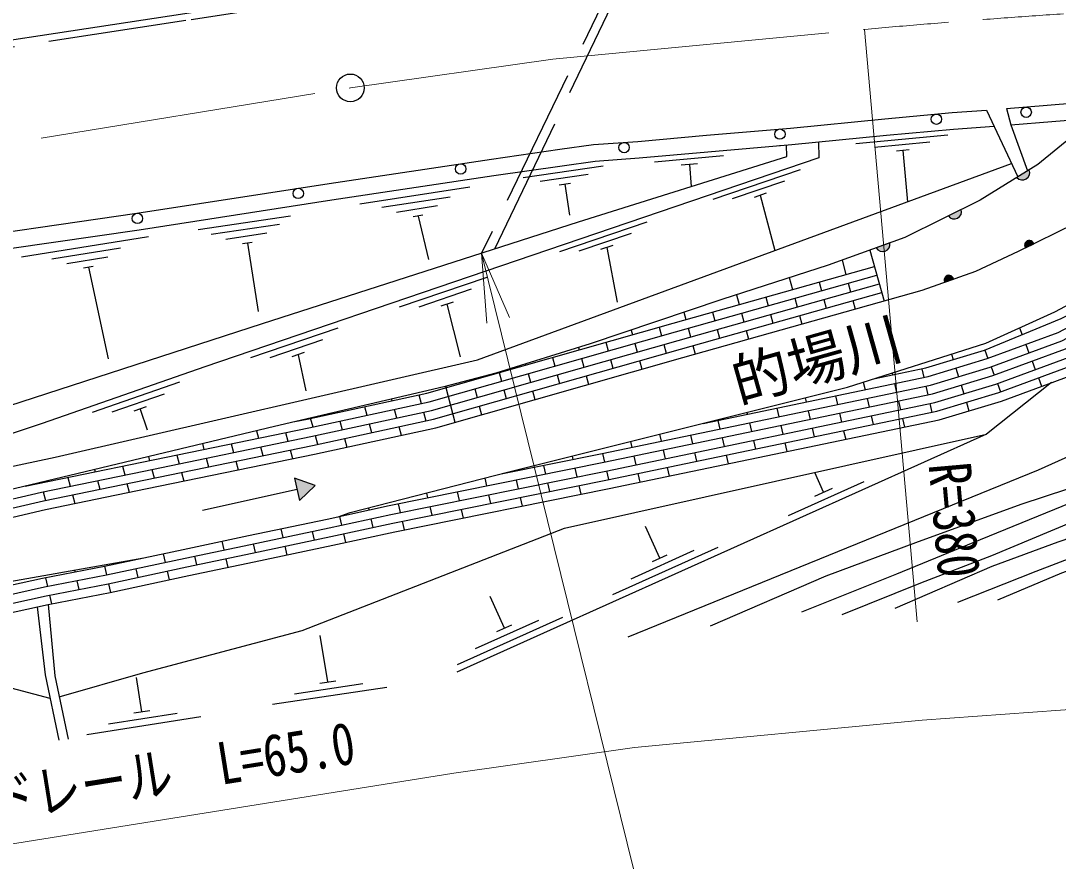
# Model space of a CAD drawing. Units: millimetres at full size, sheet at 1:1000; details may follow other scales. Extents: x 40000 to 680000, y 20000 to 380000.
# Drawn here: x 459532 to 504442, y 259185 to 295566 of the extents above; entities that cross this region are included whole.
import ezdxf
from ezdxf.enums import TextEntityAlignment as Align

# ---------------------------------------------------------------- set-up
doc = ezdxf.new("R2010")
doc.units = ezdxf.units.MM
doc.header["$LTSCALE"] = 1000
doc.linetypes.add('CHAIN', pattern=[18.5, 12, -1.5, 3.5, -1.5])
doc.linetypes.add('DASHED', pattern=[7.5, 6, -1.5])
for name, color, linetype, lineweight in [('M-BGD', 7, 'Continuous', 25), ('M-BMK', 2, 'CHAIN', 13), ('M-BMK-SRVR', 3, 'Continuous', 25), ('M-STR-HTXT', 7, 'Continuous', 13), ('M-STR-STR1', 1, 'Continuous', 25)]:
    doc.layers.add(name, color=color, linetype=linetype, lineweight=lineweight)
doc.layers.add('M-BMK-HTXT', color=7, linetype='Continuous')
doc.styles.add('ＭＳ ゴシック', font='')
doc.styles.get('ＭＳ ゴシック').set_extended_font_data('MS Gothic')

# ---------------------------------------------------------------- blocks, each defined once
blk = doc.blocks.new('open_arrow')
at = {"color": 0, "linetype": 'Continuous', "lineweight": -2}
blk.add_lwpolyline([(7.5, 1.25), (0, 0), (7.5, -1.25)], dxfattribs=at)

msp = doc.modelspace()

# ---------------------------------------------------------------- hatches: boundary and pattern name
at = {"layer": 'M-BGD'}
for points in [[(502655, 288783), (503187, 289111, -0.84072)], [(499684, 287119), (500245, 287397, -0.84072)], [(496566, 285741), (497155, 285952, -0.84072)], [(503021, 285737, -0.4608), (503097, 286036, -0.4608), (503381, 285915)], [(499528, 284247, -0.4608), (499638, 284536, -0.4608), (499907, 284383)], [(471604, 274793), (472275, 275456), (471386, 275769)]]:
    msp.add_hatch(color=256, dxfattribs=at).paths.add_polyline_path(points)

# ---------------------------------------------------------------- linework, layer by layer
at = {"layer": 'M-BGD', "linetype": 'DASHED'}
for p, q in [((489747, 306687), (479483, 285513)), ((480049, 285696), (490146, 306696))]:
    msp.add_line(p, q, dxfattribs=at)
at = {"layer": 'M-BGD'}
for p, q in [((501336, 291703), (502690, 288804)), ((502382, 291058), (503115, 289066)), ((499656, 290621), (495674, 290237)), ((492410, 290164), (492409, 290177)), ((498883, 290305), (496494, 290075)), ((489947, 289714), (486959, 289445)), ((497990, 289978), (497433, 289924)), ((497711, 289951), (497921, 287732)), ((484742, 289274), (481277, 288774)), ((488823, 289372), (488126, 289309)), ((488474, 289340), (488559, 288398)), ((484087, 288907), (482009, 288607)), ((493276, 289112), (489490, 287822)), ((503187, 289111), (502655, 288783)), ((474213, 287636), (478975, 288372)), ((483329, 288525), (482844, 288455)), ((483087, 288490), (483279, 287154)), ((492596, 288627), (490324, 287853)), ((478123, 287937), (475158, 287478)), ((491802, 288103), (491272, 287922)), ((491537, 288013), (492169, 285618)), ((477575, 287548), (475797, 287273)), ((467207, 286530), (471212, 287126)), ((476939, 287147), (476524, 287082)), ((476732, 287114), (477176, 285235)), ((500245, 287397), (499684, 287119)), ((470737, 286752), (467770, 286311)), ((486637, 286850), (482851, 285559)), ((459572, 285347), (465063, 286224)), ((470188, 286367), (468407, 286102)), ((485957, 286364), (483685, 285590)), ((463846, 285726), (460884, 285253)), ((469550, 285969), (469134, 285907)), ((469342, 285938), (469803, 282976)), ((485164, 285840), (484634, 285660)), ((484899, 285750), (485347, 283382)), ((496288, 285642), (496909, 283435)), ((497155, 285952), (496566, 285741)), ((503021, 285737), (503381, 285915)), ((463301, 285335), (461523, 285051)), ((495081, 285209), (495251, 284577)), ((462667, 284930), (462252, 284864)), ((462459, 284897), (463317, 280932)), ((479701, 284455), (475914, 283167)), ((492800, 284449), (492940, 283927)), ((499528, 284247), (499907, 284383)), ((479031, 283941), (476758, 283169)), ((494095, 284252), (494195, 283878)), ((495351, 284203), (495451, 283829)), ((478246, 283390), (477716, 283210)), ((490514, 283708), (490629, 283278)), ((491785, 283602), (491885, 283229)), ((493040, 283553), (493140, 283180)), ((494296, 283504), (494396, 283131)), ((495551, 283455), (495651, 283082)), ((477981, 283300), (478548, 281021)), ((488233, 282947), (488319, 282628)), ((489474, 282953), (489574, 282579)), ((490730, 282904), (490830, 282530)), ((491985, 282855), (492085, 282481)), ((493241, 282806), (493341, 282432)), ((473258, 282265), (469471, 280977)), ((485955, 282178), (486009, 281974)), ((487164, 282302), (487264, 281928)), ((488419, 282254), (488519, 281880)), ((489674, 282205), (489775, 281831)), ((490930, 282156), (491030, 281782)), ((502760, 282275), (502873, 281975)), ((472587, 281752), (470315, 280979)), ((484855, 281647), (484955, 281273)), ((486109, 281600), (486210, 281227)), ((471803, 281200), (471273, 281020)), ((483673, 281421), (483700, 281320)), ((487364, 281554), (487464, 281180)), ((488619, 281506), (488720, 281133)), ((499822, 281139), (499896, 280897)), ((501257, 281312), (501395, 280949)), ((503033, 281554), (503170, 281192)), ((471538, 281110), (471868, 279554)), ((481380, 280707), (481391, 280665)), ((482545, 280992), (482646, 280618)), ((483800, 280946), (483900, 280572)), ((485055, 280899), (485155, 280525)), ((486310, 280853), (486410, 280479)), ((503308, 280831), (503445, 280469)), ((480236, 280337), (480336, 279964)), ((481491, 280291), (481591, 279917)), ((482746, 280245), (482846, 279871)), ((497246, 280314), (497264, 280236)), ((498537, 280500), (498624, 280123)), ((500010, 280527), (500123, 280157)), ((501532, 280587), (501669, 280226)), ((466406, 279926), (462629, 278610)), ((479073, 280043), (479082, 280010)), ((484001, 280198), (484101, 279824)), ((496003, 279917), (496078, 279594)), ((497351, 279859), (497438, 279481)), ((500236, 279787), (500349, 279417)), ((501806, 279864), (501944, 279502)), ((503582, 280107), (503719, 279745)), ((465740, 279408), (463473, 278618)), ((476767, 279377), (476867, 279003)), ((477911, 279743), (478328, 278187)), ((479182, 279636), (479282, 279262)), ((480437, 279590), (480537, 279216)), ((481691, 279543), (481792, 279169)), ((498711, 279746), (498798, 279369)), ((475573, 279194), (475593, 279122)), ((479382, 278889), (479482, 278515)), ((493491, 279241), (493532, 279064)), ((494805, 279329), (494892, 278952)), ((496165, 279217), (496252, 278839)), ((497525, 279104), (497612, 278727)), ((498885, 278992), (498972, 278615)), ((500463, 279046), (500576, 278676)), ((464960, 278850), (464431, 278666)), ((464695, 278758), (465010, 277856)), ((473235, 278646), (473245, 278611)), ((474419, 278866), (474519, 278492)), ((475693, 278747), (475793, 278373)), ((476967, 278628), (477068, 278254)), ((490968, 278611), (490986, 278535)), ((492259, 278800), (492346, 278422)), ((493619, 278687), (493706, 278310)), ((494979, 278575), (495066, 278198)), ((496339, 278462), (496426, 278085)), ((472066, 278372), (472171, 277982)), ((473345, 278237), (473445, 277863)), ((474619, 278118), (474720, 277744)), ((475894, 277999), (475994, 277625)), ((489713, 278270), (489800, 277893)), ((491073, 278158), (491160, 277781)), ((492433, 278045), (492520, 277668)), ((497699, 278350), (497786, 277973)), ((469730, 277820), (469817, 277494)), ((470994, 277737), (471095, 277363)), ((472271, 277607), (472372, 277233)), ((487184, 277665), (487254, 277363)), ((488527, 277628), (488614, 277251)), ((493793, 277933), (493880, 277556)), ((495153, 277820), (495240, 277443)), ((467395, 277261), (467462, 277009)), ((468640, 277252), (468740, 276877)), ((469917, 277120), (470018, 276745)), ((473546, 277488), (473646, 277114)), ((485922, 277350), (485980, 277099)), ((489887, 277516), (489974, 277139)), ((491247, 277403), (491334, 277026)), ((492607, 277291), (492694, 276914)), ((465060, 276702), (465108, 276523)), ((466285, 276766), (466385, 276392)), ((471195, 276988), (471295, 276614)), ((483400, 276720), (483433, 276577)), ((484707, 276834), (484794, 276457)), ((486068, 276722), (486155, 276344)), ((487341, 276986), (487428, 276609)), ((488701, 276874), (488788, 276497)), ((490061, 276761), (490148, 276384)), ((463930, 276282), (464031, 275906)), ((467563, 276634), (467663, 276260)), ((468840, 276503), (468941, 276128)), ((482158, 276319), (482245, 275942)), ((483520, 276199), (483607, 275822)), ((487515, 276232), (487602, 275855)), ((461574, 275802), (461676, 275420)), ((462725, 276143), (462752, 276042)), ((465208, 276149), (465309, 275775)), ((466486, 276017), (466586, 275643)), ((471386, 275769), (471604, 274793)), ((472275, 275456), (471386, 275769)), ((479617, 275768), (479695, 275428)), ((480877, 276089), (480883, 276062)), ((484882, 276080), (484969, 275702)), ((486242, 275967), (486329, 275590)), ((494282, 275160), (493898, 276015)), ((460390, 275584), (460396, 275562)), ((462854, 275663), (462954, 275289)), ((464131, 275532), (464232, 275157)), ((472275, 275456), (471604, 274793)), ((480970, 275685), (481057, 275308)), ((482332, 275565), (482419, 275188)), ((483694, 275445), (483781, 275068)), ((492764, 274149), (496047, 275625)), ((493899, 274988), (494665, 275333)), ((460499, 275177), (460600, 274803)), ((461777, 275046), (461877, 274671)), ((471495, 275281), (467396, 274366)), ((477097, 275122), (477146, 274913)), ((478420, 275170), (478508, 274793)), ((479782, 275050), (479869, 274673)), ((481144, 274930), (481231, 274553)), ((474578, 274476), (474599, 274386)), ((475871, 274656), (475958, 274279)), ((477233, 274536), (477320, 274159)), ((478595, 274416), (478682, 274039)), ((473328, 274111), (473415, 273734)), ((474686, 274009), (474773, 273632)), ((470784, 273572), (470871, 273194)), ((476045, 273901), (476132, 273524)), ((487195, 272303), (486580, 273671)), ((472144, 273463), (472231, 273086)), ((473502, 273357), (473589, 272980)), ((468240, 273036), (468327, 272659)), ((469599, 272926), (469686, 272549)), ((470959, 272817), (471046, 272440)), ((485161, 270731), (489721, 272781)), ((485950, 271414), (488686, 272644)), ((464421, 272241), (464424, 272225)), ((465696, 272497), (465783, 272120)), ((467054, 272391), (467142, 272014)), ((468414, 272281), (468501, 271904)), ((486875, 272159), (487514, 272446)), ((461857, 271787), (461876, 271706)), ((463153, 271954), (463240, 271576)), ((464511, 271848), (464598, 271471)), ((465870, 271743), (465957, 271366)), ((460599, 271457), (460686, 271080)), ((461963, 271328), (462050, 270951)), ((463327, 271199), (463414, 270822)), ((460773, 270703), (460860, 270326)), ((480465, 269277), (479849, 270644)), ((478432, 267703), (482991, 269756)), ((479220, 268387), (481956, 269619)), ((480146, 269133), (480784, 269420)), ((472818, 266948), (472495, 268954)), ((464769, 265657), (464537, 267139)), ((471379, 266429), (474346, 266874)), ((472472, 266897), (473164, 267000)), ((470435, 265984), (475379, 266726)), ((462392, 264677), (467332, 265451)), ((463334, 265128), (466297, 265592)), ((464423, 265603), (465115, 265711))]:
    msp.add_line(p, q, dxfattribs=at)
for points in [[(524781, 306129), (523328, 307901), (511978, 302297), (505467, 307339), (485538, 306893), (482437, 305280), (472788, 296827), (466629, 295872), (452963, 293787), (438780, 291422)], [(441379, 283600), (447994, 284800), (455214, 285884), (464552, 287231), (472885, 288526), (479906, 289577), (482870, 290004), (484326, 290209), (486243, 290344), (489210, 290612), (492850, 290924), (496937, 291326), (499851, 291595), (501336, 291703)], [(473267, 274098), (473794, 274276), (480659, 276035), (495323, 279699), (501308, 281615), (504291, 282972), (507811, 284849), (510648, 286706), (512075, 287918), (514149, 289990), (515677, 291668)], [(505132, 290632), (503563, 289342), (501059, 287800), (497795, 286182), (494481, 284993), (489877, 283502), (484185, 281580), (480101, 280309), (477850, 279727), (470513, 278008), (457901, 274988), (454613, 274761), (451627, 274736), (450008, 274913), (448794, 275140), (447807, 275418), (446669, 275924), (444847, 276961), (443532, 277820), (442115, 279034), (440977, 280298), (439762, 281840), (439208, 282620)], [(441613, 283068), (448103, 284088), (455319, 285172), (464658, 286519), (472994, 287815), (480011, 288864), (482971, 289291), (484401, 289492), (486301, 289626), (489273, 289894), (492916, 290207), (497005, 290609), (499910, 290877), (501662, 291005)], [(485826, 268902), (503590, 276131), (521842, 284334), (534073, 289858), (537671, 290869), (546778, 290719), (561143, 286787), (572743, 283303)], [(440725, 282903), (442193, 281126), (443585, 279859), (444760, 278932), (445873, 278252), (447203, 277572), (448625, 277139), (449351, 276931), (450304, 276812), (450933, 276869), (453586, 277359), (455087, 277779), (459015, 278893), (470003, 282455), (483678, 286866), (492687, 289694), (492679, 290187)], [(494069, 290320), (494076, 289639), (480303, 284944), (467496, 280592), (460454, 278138), (452587, 275524), (453090, 275343), (454780, 275343), (461018, 276670), (479307, 280893), (502419, 289384)], [(496511, 280079), (498714, 280537), (501246, 281307), (504570, 282672), (507622, 284194), (514001, 287971)], [(489071, 278137), (498810, 280162), (501370, 280940), (504435, 282072), (507811, 283856), (513540, 287248)], [(437752, 282348), (439300, 280426), (440515, 279060), (441754, 277897), (443044, 276785), (444208, 276001), (445347, 275293), (446156, 274888), (447573, 274383), (449217, 273902), (450760, 273574), (452127, 273498), (453822, 273472), (456048, 273599), (458198, 273852), (460602, 274408), (465011, 275318), (472246, 276810), (477493, 277951), (488194, 280985), (498554, 283898), (500881, 284732), (502728, 285592), (505182, 286805)], [(480331, 275951), (484697, 276832), (498906, 279787), (501493, 280573), (504593, 281718), (508000, 283519), (513080, 286526)], [(449703, 270571), (450625, 270422), (451988, 270264), (453771, 270137), (454894, 270189), (456358, 270523), (458150, 270926), (460481, 271435), (463163, 271956), (466564, 272683), (469394, 273279), (472795, 273996), (475480, 274577), (484775, 276453), (499001, 279411), (501616, 280206), (504751, 281363), (508189, 283181), (512648, 285821)], [(471400, 278216), (471926, 278324), (477117, 279453), (487773, 282474), (496490, 284925)], [(493349, 269983), (497456, 271630), (501077, 273115), (504995, 274709), (510751, 276842), (518992, 279597), (524599, 281469), (529760, 283143), (532975, 284115), (534894, 284574), (537326, 284952), (539460, 285087), (541109, 285087), (542872, 284925), (544386, 284682), (546953, 284007), (550790, 282765), (557663, 280253), (563257, 277849), (567931, 275905), (569931, 275176), (571425, 274820), (572105, 274769)], [(459720, 275424), (464777, 276455), (472006, 277946), (477211, 279077), (487878, 282102), (496595, 284553)], [(438616, 282509), (439891, 280926), (441070, 279601), (442272, 278473), (443515, 277401), (444629, 276651), (445725, 275969), (446460, 275602), (447812, 275119), (449407, 274653), (450863, 274343), (452154, 274271), (453805, 274247), (455981, 274370), (458065, 274615), (460436, 275164), (464855, 276076), (472086, 277567), (477305, 278702), (487983, 281730), (496699, 284180)], [(438184, 282429), (439596, 280676), (440792, 279330), (442013, 278185), (443280, 277093), (444419, 276326), (445536, 275631), (446308, 275245), (447692, 274751), (449312, 274278), (450812, 273958), (452140, 273885), (453813, 273860), (456014, 273985), (458132, 274234), (460519, 274786), (464933, 275697), (472166, 277188), (477399, 278326), (488089, 281357), (496804, 283808)], [(434075, 281663), (435124, 280052), (436317, 278488), (437334, 277159), (438567, 275810), (440210, 274402), (441188, 273679), (442146, 273034), (443065, 272467), (444024, 272037), (445080, 271626), (446879, 271059), (449121, 270616), (450862, 270479), (452472, 270495), (453180, 270527), (453776, 270525), (454619, 270626), (455837, 270785), (457571, 271027), (464864, 272319)], [(501827, 270495), (504597, 271672), (507557, 272722), (512492, 274281), (518127, 275904), (523921, 277527), (531435, 279595), (533453, 280241), (535554, 280782), (537210, 281069), (539470, 281196), (541349, 281101), (542813, 280846), (544914, 280337), (548098, 279351), (551854, 278141), (554828, 276995), (558776, 275404), (562660, 273845), (566798, 272318), (569696, 271268), (570778, 271045), (571814, 270887)], [(441497, 273120), (442807, 272370), (444331, 271693), (445877, 271132), (446986, 270767), (447918, 270517), (449219, 270257), (450572, 270039), (451952, 269879), (453766, 269749), (454947, 269804), (456444, 270146), (458234, 270548), (460559, 271056), (463241, 271577), (466644, 272304), (469474, 272900), (472876, 273617), (475559, 274198), (484852, 276074), (499097, 279036), (501740, 279839), (504909, 281009)], [(441360, 272390), (442694, 271682), (444049, 271072), (445374, 270566), (446744, 270031), (447741, 269763), (449081, 269495), (450466, 269272), (451880, 269108), (453756, 268974), (455052, 269034), (456615, 269391), (458401, 269792), (460716, 270297), (463396, 270818), (466805, 271547), (469634, 272143), (473038, 272860), (475718, 273440), (485008, 275315), (499289, 278285), (501987, 279105), (505226, 280301)], [(441541, 272732), (442865, 272030), (444198, 271430), (445514, 270927), (446865, 270399), (447830, 270140), (449150, 269876), (450519, 269655), (451916, 269493), (453761, 269362), (454999, 269419), (456529, 269768), (458318, 270170), (460637, 270676), (463318, 271197), (466725, 271926), (469554, 272521), (472957, 273239), (475638, 273819), (484930, 275694), (499193, 278661), (501863, 279472), (505068, 280655)], [(504151, 279904), (501331, 277672), (482447, 269182), (478415, 267367)], [(461200, 266306), (464820, 267344), (471718, 269174), (483075, 273604), (501331, 277672)], [(489386, 269370), (494398, 271539), (498273, 272982), (502842, 274642), (505873, 275638)], [(497388, 270146), (501585, 271951), (504435, 273013), (508667, 274447)], [(495084, 269860), (498490, 271230), (501564, 272423), (505088, 273891)], [(500088, 270403), (503485, 271743), (507630, 273331)], [(460247, 270195), (460583, 267259), (461179, 264429)], [(460716, 270297), (461009, 267217), (461584, 264472)], [(454903, 268268), (456219, 267621), (458667, 266813), (460798, 266238)]]:
    msp.add_lwpolyline(points, dxfattribs=at)
at = {"layer": 'M-BGD', "linetype": 'DASHED'}
msp.add_lwpolyline([(472834, 296531), (466674, 295575), (453010, 293491), (436175, 290683)], dxfattribs=at)
at = {"layer": 'M-BGD'}
for centre in [(499165, 291305), (503052, 291606), (492396, 290659), (485649, 290077), (478575, 289150), (471546, 288091), (464584, 287009)]:
    msp.add_circle(centre, 225, dxfattribs=at)
for centre, radius, start, end in [((502892, 288993), 318, 221.5165, 21.7342), ((499941, 287307), 318, 216.2656, 16.4833), ((496842, 285898), 318, 209.6178, 9.8355), ((503187, 285854), 203, 17.3539, 215.2773), ((499707, 284345), 203, 10.7609, 208.6843)]:
    msp.add_arc(centre, radius, start, end, dxfattribs=at)
at = {"layer": 'M-BMK'}
msp.add_lwpolyline([(357880, 277102), (365737, 276878), (374829, 277197), (387375, 278624), (473802, 292661), (482568, 293906), (496056, 295193)], dxfattribs=at)
msp.add_arc((529978, -83290), 380000, 83.41462, 95.1215, dxfattribs=at)
at = {"layer": 'M-BMK-SRVR'}
msp.add_circle((473802, 292661), 600, dxfattribs=at)
at = {"layer": 'M-STR-HTXT'}
msp.add_line((496056, 295193), (498331, 269547), dxfattribs=at)
for points in [[(479483, 285513), (488633, 248392), (526620, 248392)], [(447103, 257998), (478285, 262997), (486103, 264107), (498548, 265294), (506927, 265891)]]:
    msp.add_lwpolyline(points, dxfattribs=at)
at = {"layer": 'M-STR-STR1'}
msp.add_line((502197, 291761), (502382, 291058), dxfattribs=at)
for points in [[(502197, 291761), (505894, 292070), (521901, 292585)], [(502382, 291058), (505936, 291355), (521357, 291851)]]:
    msp.add_lwpolyline(points, dxfattribs=at)

# ---------------------------------------------------------------- block references
at = {"layer": 'M-STR-HTXT', "xscale": 400, "yscale": 400, "rotation": 283.8}
msp.add_blockref('open_arrow', (479483, 285513), dxfattribs=at)

# ---------------------------------------------------------------- texts
at = {"layer": 'M-BMK-HTXT', "style": 'ＭＳ ゴシック'}
msp.add_text('的場川', height=1833, rotation=15.679, dxfattribs=at).set_placement((490755, 278462), align=Align.BOTTOM_LEFT)
at = {"layer": 'M-STR-HTXT', "style": 'ＭＳ ゴシック', "width": 0.8}
for s, rotation, p in [('R=380', 275.069, (498498, 273832)), ('ガードレール\u3000L=65.0', 9.108, (464330, 261311))]:
    msp.add_text(s, height=1833, rotation=rotation, dxfattribs=at).set_placement(p, align=Align.BOTTOM_CENTER)

doc.saveas('drawing.dxf')
